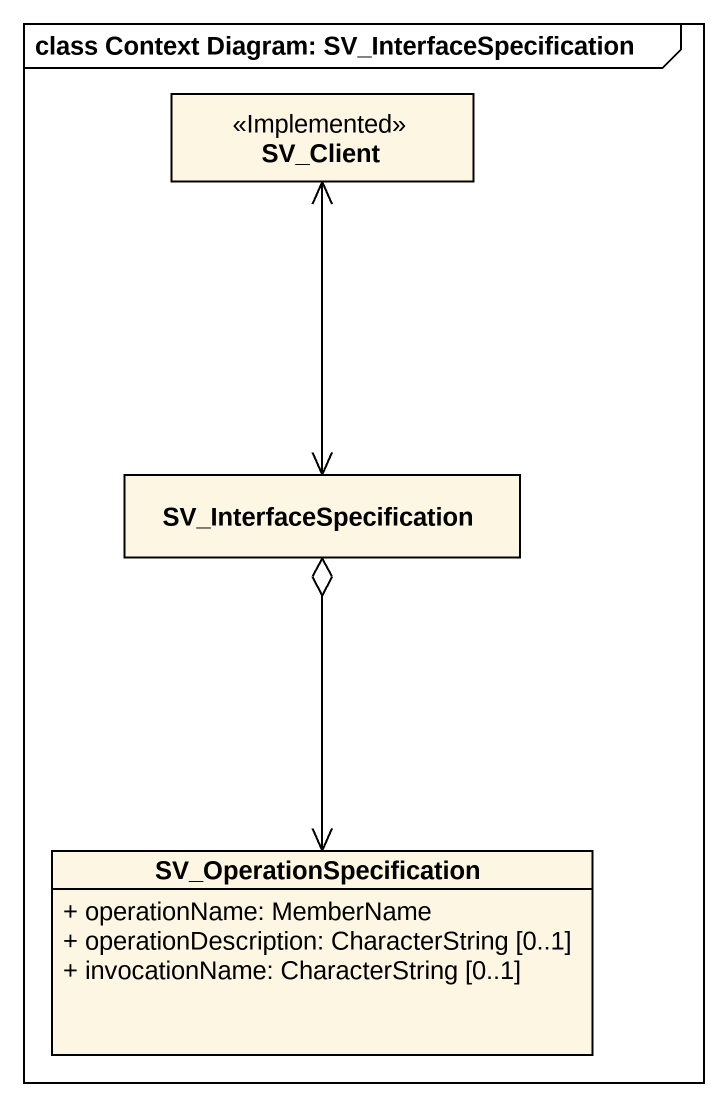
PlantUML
@startuml
mainframe class Context Diagram: SV_InterfaceSpecification
hide circle
hide empty members
skinparam classAttributeIconSize 0
class SV_Client <<Implemented>>
class SV_InterfaceSpecification
class SV_OperationSpecification {
  + operationName: MemberName
  + operationDescription: CharacterString [0..1]
  + invocationName: CharacterString [0..1]
}
SV_InterfaceSpecification <-up-> SV_Client
SV_OperationSpecification <-up-o SV_InterfaceSpecification
@enduml
